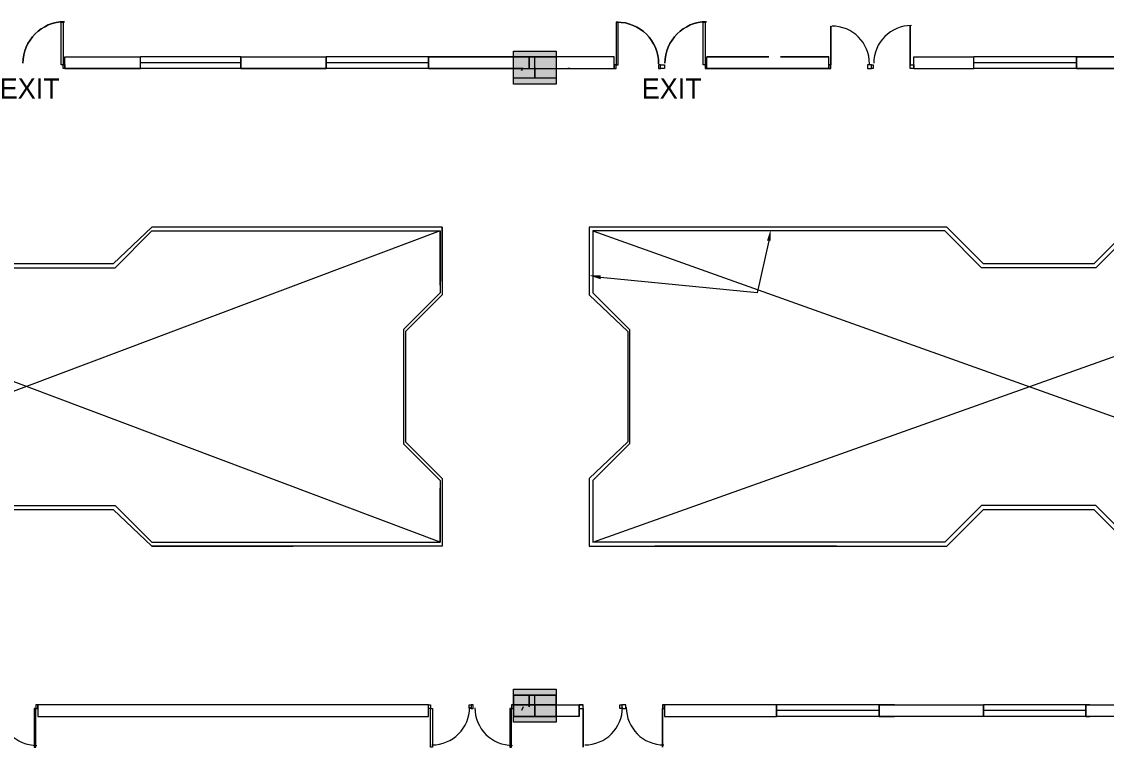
# Model space of a CAD drawing. Header units: inches. Extents: x 1969 to 240164, y 1364 to 46451.
# Drawn here: x 21421 to 23333, y 19290 to 20569 of the extents above; entities that cross this region are included whole.
import ezdxf

# ---------------------------------------------------------------- set-up
doc = ezdxf.new("R2010")
doc.units = ezdxf.units.IN
doc.header["$MEASUREMENT"] = 0
for name, color, linetype in [('PDF_0', 7, 'Continuous'), ('PDF_TEXT', 7, 'Continuous'), ('PDF_thin ha', 7, 'Continuous')]:
    doc.layers.add(name, color=color, linetype=linetype)
doc.styles.add('PDF Century Gothic', font='GOTHIC.TTF')

msp = doc.modelspace()

# ---------------------------------------------------------------- linework, layer by layer
at = {"layer": 'PDF_0', "lineweight": 0}
for points in [[(21496.8, 20569, 0.414213), (21423.5, 20495.7, -0.414213)], [(22544.1, 20494.9, 0.41421), (22470.8, 20568.2, -0.41421)], [(22628.5, 20569, 0.414213), (22555.2, 20495.7, -0.414213)]]:
    msp.add_lwpolyline(points, format="xyb", close=True, dxfattribs=at)
for points in [[(21494.2, 20493.2), (21490.8, 20493.2), (21490.8, 20568.2), (21494.2, 20568.2)], [(21494.2, 20493.2), (21490.8, 20493.2), (21490.8, 20568.2), (21494.2, 20568.2)], [(22469.1, 20493.2), (22472.5, 20493.2), (22472.5, 20568.2), (22469.1, 20568.2)], [(22469.1, 20493.2), (22472.5, 20493.2), (22472.5, 20568.2), (22469.1, 20568.2)], [(22625.9, 20493.2), (22622.5, 20493.2), (22622.5, 20568.2), (22625.9, 20568.2)], [(22625.9, 20493.2), (22622.5, 20493.2), (22622.5, 20568.2), (22625.9, 20568.2)], [(22987.2, 20493.2), (22987.2, 20561.4)], [(21957.8, 20506.9), (21957.8, 20486.4)], [(22319.1, 20506.9), (22138.5, 20506.9)], [(22138.5, 20486.4), (22138.5, 20506.9)], [(22363.4, 20506.9), (22363.4, 20469.4), (22288.4, 20469.4), (22288.4, 20506.9)], [(22363.4, 20506.9), (22363.4, 20469.4), (22288.4, 20469.4), (22288.4, 20506.9)], [(22315.7, 20486.4), (22315.7, 20506.9)], [(22738.4, 20506.9), (22629.3, 20506.9)], [(22844.1, 20506.9), (22758.8, 20506.9)], [(23399.7, 20506.9), (23280.4, 20506.9)], [(23280.4, 20486.4), (23280.4, 20506.9)], [(21630.6, 20486.4), (21497.6, 20486.4)], [(21630.6, 20486.4), (21497.6, 20486.4)], [(21957.8, 20486.4), (21807.8, 20486.4)], [(21957.8, 20486.4), (21807.8, 20486.4)], [(22387.3, 20486.4), (22383.9, 20486.4)], [(22465.7, 20486.4), (22469.1, 20486.4), (22469.1, 20493.2), (22465.7, 20493.2)], [(22465.7, 20486.4), (22469.1, 20486.4), (22469.1, 20493.2), (22465.7, 20493.2)], [(22544.1, 20486.4), (22547.5, 20486.4), (22547.5, 20493.2), (22544.1, 20493.2)], [(22544.1, 20486.4), (22547.5, 20486.4), (22547.5, 20493.2), (22544.1, 20493.2)], [(22554.3, 20486.4), (22547.5, 20486.4), (22547.5, 20493.2), (22554.3, 20493.2)], [(22554.3, 20486.4), (22547.5, 20486.4), (22547.5, 20493.2), (22554.3, 20493.2)], [(22844.1, 20486.4), (22629.3, 20486.4)], [(22844.1, 20486.4), (22847.5, 20486.4), (22847.5, 20493.2), (22844.1, 20493.2)], [(22912.2, 20486.4), (22919.1, 20486.4), (22919.1, 20493.2), (22912.2, 20493.2)], [(22922.5, 20486.4), (22919.1, 20486.4), (22919.1, 20493.2), (22922.5, 20493.2)], [(21651, 19651.3), (22158.9, 19651.3), (20700, 20200.1), (21320.4, 20200.1), (21385.1, 20135.3), (21586.2, 20135.3), (21651, 20200.1), (22158.9, 20200.1), (20700, 19651.3), (21320.4, 19651.3), (21385.1, 19716), (21586.2, 19716)], [(22363.4, 19382), (22363.4, 19344.5), (22336.2, 19344.5), (22363.4, 19344.5), (22336.2, 19344.5), (22363.4, 19344.5), (22288.4, 19344.5), (22288.4, 19382)], [(22315.7, 19361.5), (22315.7, 19382)], [(21446.5, 19358.1), (21443.1, 19358.1), (21443.1, 19290), (21446.5, 19290)], [(21449.9, 19364.9), (21446.5, 19364.9), (21446.5, 19358.1), (21449.9, 19358.1)], [(21449.9, 19364.9), (21449.9, 19344.5), (22138.5, 19344.5), (22138.5, 19364.9)], [(22138.5, 19364.9), (22141.9, 19364.9), (22141.9, 19358.1), (22138.5, 19358.1)], [(22141.9, 19358.1), (22145.3, 19358.1), (22145.3, 19290), (22141.9, 19290)], [(22210, 19364.9), (22213.4, 19364.9), (22213.4, 19358.1), (22210, 19358.1)], [(22216.9, 19364.9), (22213.4, 19364.9), (22213.4, 19358.1), (22216.9, 19358.1)], [(22285, 19358.1), (22281.6, 19358.1), (22281.6, 19290), (22285, 19290)], [(22288.4, 19364.9), (22285, 19364.9), (22285, 19358.1), (22288.4, 19358.1)], [(22336.2, 19364.9), (22288.4, 19364.9), (22288.4, 19344.5), (22315.7, 19344.5), (22288.4, 19344.5), (22288.4, 19364.9)], [(22475.9, 19364.9), (22479.3, 19364.9), (22479.3, 19358.1), (22475.9, 19358.1)], [(22486.1, 19364.9), (22479.3, 19364.9), (22479.3, 19358.1), (22486.1, 19358.1)], [(22554.3, 19364.9), (22550.9, 19364.9), (22550.9, 19358.1), (22554.3, 19358.1)], [(22550.9, 19358.1), (22550.9, 19290)], [(22554.3, 19364.9), (22554.3, 19344.5), (22752, 19344.5), (22752, 19364.9)], [(22752, 19344.5), (22752, 19364.9)]]:
    msp.add_lwpolyline(points, close=True, dxfattribs=at)
for points in [[(22847.5, 20493.2), (22847.5, 20561.4), (22847.5, 20493.2)], [(21497.6, 20506.9), (21630.6, 20506.9)], [(21497.6, 20506.9), (21630.6, 20506.9)], [(21497.6, 20506.9), (21630.6, 20506.9)], [(21497.6, 20486.4), (21497.6, 20506.9)], [(21497.6, 20486.4), (21497.6, 20506.9)], [(21630.6, 20486.4), (21630.6, 20506.9)], [(21630.6, 20486.4), (21630.6, 20506.9)], [(21807.8, 20506.9), (21630.6, 20506.9)], [(21807.8, 20496.6), (21630.6, 20496.6)], [(21807.8, 20506.9), (21957.8, 20506.9)], [(21807.8, 20506.9), (21957.8, 20506.9)], [(21807.8, 20506.9), (21957.8, 20506.9)], [(21807.8, 20506.9), (21957.8, 20506.9)], [(21807.8, 20506.9), (21957.8, 20506.9)], [(21807.8, 20506.9), (21957.8, 20506.9)], [(21807.8, 20486.4), (21807.8, 20506.9)], [(21807.8, 20486.4), (21807.8, 20506.9)], [(21807.8, 20506.9), (21807.8, 20486.4)], [(22138.5, 20506.9), (21957.8, 20506.9)], [(22138.5, 20496.6), (21957.8, 20496.6)], [(22339.6, 20506.9), (22138.5, 20506.9), (22138.5, 20486.4), (22319.1, 20486.4)], [(22288.4, 20469.4), (22288.4, 20506.9)], [(22288.4, 20506.9), (22363.4, 20506.9)], [(22315.7, 20506.9), (22315.7, 20486.4)], [(22325.9, 20488.1), (22325.9, 20488.1), (22325.9, 20469.4), (22325.9, 20488.1), (22325.9, 20506.9), (22349.8, 20506.9)], [(22336.2, 20486.4), (22465.7, 20486.4), (22465.7, 20506.9), (22336.2, 20506.9)], [(22363.4, 20506.9), (22363.4, 20469.4)], [(22465.7, 20486.4), (22465.7, 20506.9)], [(22629.3, 20486.4), (22629.3, 20493.2), (22625.9, 20493.2), (22625.9, 20486.4), (22629.3, 20486.4), (22629.3, 20493.2), (22625.9, 20493.2), (22625.9, 20486.4), (22629.3, 20486.4), (22629.3, 20506.9), (22738.4, 20506.9)], [(22629.3, 20486.4), (22629.3, 20506.9)], [(22758.8, 20506.9), (22844.1, 20506.9)], [(22844.1, 20486.4), (22844.1, 20506.9)], [(22844.1, 20486.4), (22844.1, 20506.9)], [(22844.1, 20486.4), (22844.1, 20506.9)], [(22994, 20506.9), (23099.7, 20506.9)], [(22994, 20506.9), (23099.7, 20506.9)], [(22994, 20506.9), (23099.7, 20506.9)], [(22994, 20486.4), (22994, 20506.9)], [(23099.7, 20486.4), (23099.7, 20506.9)], [(23099.7, 20486.4), (23099.7, 20506.9)], [(23280.4, 20506.9), (23099.7, 20506.9)], [(23280.4, 20496.6), (23099.7, 20496.6)], [(23386, 20486.4), (23280.4, 20486.4), (23386, 20486.4), (23280.4, 20486.4), (23447.4, 20486.4), (23280.4, 20486.4), (23280.4, 20506.9), (23399.7, 20506.9), (23399.7, 20486.4), (23399.7, 20506.9)], [(21494.2, 20486.4), (21494.2, 20493.2)], [(21494.2, 20493.2), (21497.6, 20493.2)], [(21494.2, 20486.4), (21494.2, 20493.2)], [(21494.2, 20493.2), (21497.6, 20493.2)], [(21497.6, 20486.4), (21494.2, 20486.4)], [(21497.6, 20486.4), (21494.2, 20486.4)], [(21497.6, 20493.2), (21497.6, 20486.4)], [(21497.6, 20493.2), (21497.6, 20486.4)], [(21497.6, 20486.4), (21630.6, 20486.4)], [(21807.8, 20486.4), (21630.6, 20486.4)], [(21807.8, 20486.4), (21957.8, 20486.4)], [(21807.8, 20486.4), (21957.8, 20486.4)], [(21807.8, 20486.4), (21957.8, 20486.4)], [(21807.8, 20486.4), (21957.8, 20486.4)], [(21807.8, 20486.4), (21957.8, 20486.4)], [(21807.8, 20486.4), (21957.8, 20486.4)], [(22138.5, 20486.4), (21957.8, 20486.4)], [(22302.1, 20483), (22305.5, 20486.4), (22138.5, 20486.4), (22305.5, 20486.4), (22138.5, 20486.4), (22339.6, 20486.4)], [(22383.9, 20486.4), (22387.3, 20486.4)], [(22629.3, 20486.4), (22844.1, 20486.4)], [(22629.3, 20486.4), (22844.1, 20486.4)], [(22629.3, 20486.4), (22844.1, 20486.4)], [(22847.5, 20493.2), (22847.5, 20493.2)], [(22987.2, 20493.2), (22987.2, 20493.2)], [(22987.2, 20486.4), (22987.2, 20493.2)], [(22987.2, 20493.2), (22994, 20493.2)], [(22994, 20486.4), (22987.2, 20486.4)], [(22994, 20493.2), (22994, 20486.4)], [(22994, 20486.4), (23099.7, 20486.4)], [(22994, 20486.4), (23099.7, 20486.4)], [(22994, 20486.4), (23099.7, 20486.4)], [(22994, 20486.4), (23099.7, 20486.4)], [(22994, 20486.4), (23099.7, 20486.4)], [(23280.4, 20486.4), (23099.7, 20486.4)], [(22363.4, 20469.4), (22288.4, 20469.4)], [(22162.3, 20111.4), (22162.3, 20206.9), (21651, 20206.9), (21582.8, 20142.1), (21388.5, 20142.1), (21323.8, 20206.9), (20696.6, 20206.9), (20696.6, 20087.6), (20761.3, 20022.8), (20761.3, 19828.5), (20696.6, 19763.8), (20696.6, 19644.5), (21323.8, 19644.5), (21388.5, 19709.2), (21582.8, 19709.2), (21651, 19644.5)], [(22158.9, 20104.6), (22158.9, 20200.1), (22158.9, 20091), (22094.1, 20026.2), (22094.1, 19825.1), (22158.9, 19760.4), (22158.9, 19651.3), (22158.9, 19746.7)], [(22162.3, 20206.9), (22162.3, 20087.6), (22097.6, 20022.8), (22097.6, 19828.5), (22162.3, 19763.8), (22162.3, 19644.5)], [(24009.8, 20128.5), (24009.8, 20166), (23972.3, 20206.9), (23375.8, 20206.9), (23311.1, 20142.1), (23116.8, 20142.1), (23052, 20206.9), (22421.4, 20206.9), (22421.4, 20087.6), (22489.6, 20022.8), (22489.6, 19828.5), (22421.4, 19763.8), (22421.4, 19644.5), (23052, 19644.5), (23116.8, 19709.2), (23311.1, 19709.2), (23375.8, 19644.5)], [(23379.2, 19651.3), (23314.5, 19716), (23113.3, 19716), (23048.6, 19651.3), (22428.2, 19651.3), (23968.9, 20200.1), (23379.2, 20200.1), (23314.5, 20135.3), (23113.3, 20135.3), (23048.6, 20200.1), (22428.2, 20200.1), (23965.5, 19651.3)], [(22428.2, 20200.1), (22428.2, 20091), (22493, 20026.2), (22493, 19825.1), (22428.2, 19760.4), (22428.2, 19651.3)], [(22738.4, 20183), (22717.9, 20091), (22441.8, 20118.3)], [(22162.3, 19739.9), (22162.3, 19644.5), (21651, 19644.5), (21899.8, 19644.5)], [(22857.7, 19644.5), (22537.3, 19644.5)], [(22854.3, 19651.3), (22544.1, 19651.3)], [(22404.3, 19344.5), (22404.3, 19364.9), (22404.3, 19344.5), (22363.4, 19344.5), (22288.4, 19344.5), (22288.4, 19382), (22288.4, 19344.5), (22363.4, 19344.5), (22363.4, 19382), (22288.4, 19382), (22363.4, 19382), (22363.4, 19344.5)], [(22315.7, 19382), (22315.7, 19361.5)], [(22325.9, 19363.2), (22325.9, 19363.2), (22325.9, 19344.5), (22325.9, 19363.2), (22325.9, 19382), (22349.8, 19382)], [(22305.5, 19361.5), (22302.1, 19354.7)], [(22363.4, 19364.9), (22315.7, 19364.9), (22363.4, 19364.9), (22411.2, 19364.9), (22404.3, 19364.9), (22404.3, 19358.1), (22411.2, 19358.1), (22411.2, 19290), (22411.2, 19358.1), (22411.2, 19364.9)], [(22411.2, 19358.1), (22411.2, 19358.1)], [(22550.9, 19358.1), (22550.9, 19358.1)], [(23372.4, 19344.5), (23297.4, 19344.5), (23304.2, 19344.5), (23297.4, 19344.5), (23304.2, 19344.5), (23297.4, 19344.5), (23304.2, 19344.5), (23297.4, 19344.5), (23304.2, 19344.5), (23297.4, 19344.5), (23304.2, 19344.5), (23297.4, 19344.5), (23304.2, 19344.5), (23297.4, 19344.5), (23297.4, 19364.9), (23297.4, 19344.5), (23297.4, 19364.9), (23116.8, 19364.9), (23116.8, 19344.5), (23116.8, 19364.9), (23116.8, 19344.5), (22932.7, 19344.5), (22960, 19344.5), (22932.7, 19344.5), (22932.7, 19364.9), (22932.7, 19344.5), (22932.7, 19364.9), (22752, 19364.9)], [(22932.7, 19354.7), (22752, 19354.7)], [(22932.7, 19364.9), (22960, 19364.9), (22932.7, 19364.9), (23116.8, 19364.9)], [(23297.4, 19354.7), (23116.8, 19354.7)], [(23304.2, 19364.9), (23297.4, 19364.9), (23304.2, 19364.9), (23297.4, 19364.9), (23304.2, 19364.9), (23297.4, 19364.9), (23304.2, 19364.9), (23297.4, 19364.9), (23304.2, 19364.9), (23297.4, 19364.9), (23304.2, 19364.9), (23297.4, 19364.9), (23304.2, 19364.9), (23297.4, 19364.9), (23304.2, 19364.9), (23297.4, 19364.9), (23304.2, 19364.9), (23297.4, 19364.9), (23304.2, 19364.9), (23297.4, 19364.9), (23372.4, 19364.9)], [(22932.7, 19344.5), (22752, 19344.5)], [(23297.4, 19344.5), (23116.8, 19344.5)]]:
    msp.add_lwpolyline(points, dxfattribs=at)
for centre, start, end in [((22849.2, 20494.9), 0.0001, 89.9999), ((22989.8, 20495.7), 90, 180), ((21448.2, 19359.8), 180.0001, 269.9999), ((22144.5, 19360.6), 270, 360), ((22286.7, 19359.8), 180.0001, 269.9999), ((22413.8, 19360.6), 270, 360), ((22553.5, 19360.6), 180, 270)]:
    msp.add_arc(centre, 66.5, start, end, dxfattribs=at)
at = {"layer": 'PDF_0', "transparency": 33554559}
for points in [[(22741.8, 20183), (22741.8, 20203.5), (22735, 20183)], [(22441.8, 20121.7), (22421.4, 20121.7), (22441.8, 20114.9)]]:
    msp.add_solid(points, dxfattribs=at)
at = {"layer": 'PDF_thin ha', "lineweight": 0}
for points in [[(22363.4, 20459.1), (22288.4, 20459.1), (22288.4, 20517.1), (22363.4, 20517.1)], [(22363.4, 19334.3), (22288.4, 19334.3), (22288.4, 19392.2), (22363.4, 19392.2)]]:
    msp.add_lwpolyline(points, close=True, dxfattribs=at)
at = {"layer": 'PDF_thin ha', "transparency": 33554559}
for points in [[(22288.4, 20459.1), (22363.4, 20459.1), (22288.4, 20517.1)], [(22363.4, 20459.1), (22288.4, 20517.1), (22363.4, 20517.1)], [(22288.4, 19334.3), (22363.4, 19334.3), (22288.4, 19392.2)], [(22363.4, 19334.3), (22288.4, 19392.2), (22363.4, 19392.2)]]:
    msp.add_solid(points, dxfattribs=at)

# ---------------------------------------------------------------- texts
at = {"layer": 'PDF_TEXT', "char_height": 35.61, "attachment_point": 4, "style": 'PDF Century Gothic'}
for insert in [(21382.6, 20451.3), (22514.3, 20451.3)]:
    msp.add_mtext('EXIT', dxfattribs=dict(at, insert=insert))

doc.saveas('drawing.dxf')
